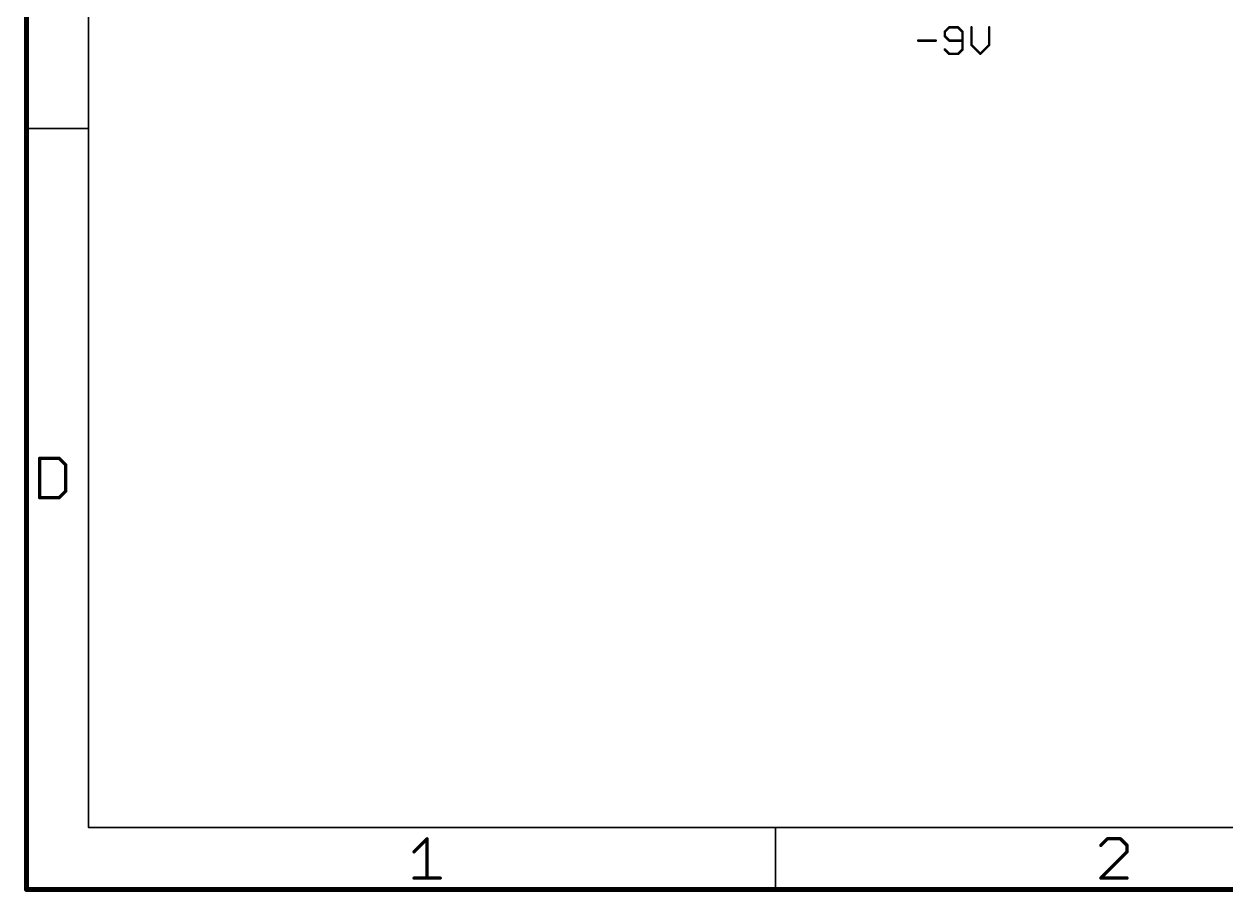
# Model space of a CAD drawing. Extents: x -44 to 217, y -56 to 126.
# Drawn here: x -43.3 to 30.4, y -53.5 to -0.3 of the extents above; entities that cross this region are included whole.
import ezdxf

# ---------------------------------------------------------------- set-up
doc = ezdxf.new("R2010")
doc.units = 0
doc.layers.add('94', color=14, linetype='CONTINUOUS')
doc.layers.add('96', color=251, linetype='CONTINUOUS')

msp = doc.modelspace()

# ---------------------------------------------------------------- linework, layer by layer
at = {"layer": '94'}
for points, const_width in [([(-43.18, 125.73), (-43.18, -53.34)], 0.3), ([(-39.37, 121.92), (-39.37, -49.53)], 0.1), ([(-43.18, -6.6675), (-39.37, -6.6675)], 0.1), ([(-42.375, -26.8933), (-42.375, -29.3022)], 0.2032), ([(-41.1706, -26.8933), (-42.375, -26.8933)], 0.2032), ([(-40.7691, -27.2948), (-41.1706, -26.8933)], 0.2032), ([(-40.7691, -28.9007), (-40.7691, -27.2948)], 0.2032), ([(-42.375, -29.3022), (-41.1706, -29.3022)], 0.2032), ([(-41.1706, -29.3022), (-40.7691, -28.9007)], 0.2032), ([(-39.37, -49.53), (213.36, -49.53)], 0.1), ([(2.7517, -53.34), (2.7517, -49.53)], 0.1), ([(-19.4092, -51.0325), (-18.6062, -50.2295)], 0.2032), ([(-18.6062, -50.2295), (-18.6062, -52.6384)], 0.2032), ([(23.114, -50.2295), (22.7125, -50.631)], 0.2032), ([(23.9169, -50.2295), (23.114, -50.2295)], 0.2032), ([(24.3184, -50.631), (23.9169, -50.2295)], 0.2032), ([(24.3184, -51.0325), (24.3184, -50.631)], 0.2032), ([(22.7125, -52.6384), (24.3184, -51.0325)], 0.2032), ([(-19.4092, -52.6384), (-17.8033, -52.6384)], 0.2032), ([(24.3184, -52.6384), (22.7125, -52.6384)], 0.2032), ([(-43.18, -53.34), (217.17, -53.34)], 0.3)]:
    msp.add_lwpolyline(points, dxfattribs=dict(at, const_width=const_width))
for points, const_width in [([(-43.18, -6.6425, 1), (-43.18, -6.6925)], 0.05), ([(-39.37, -6.6925, 1), (-39.37, -6.6425)], 0.05), ([(-42.3242, -26.8933, 1), (-42.4258, -26.8933)], 0.1016), ([(-42.375, -26.8425, 1), (-42.375, -26.9441)], 0.1016), ([(-41.1347, -26.8574, 1), (-41.2065, -26.9292)], 0.1016), ([(-41.1706, -26.9441, 1), (-41.1706, -26.8425)], 0.1016), ([(-40.7183, -27.2948, 1), (-40.8199, -27.2948)], 0.1016), ([(-40.805, -27.3307, 1), (-40.7332, -27.2588)], 0.1016), ([(-42.375, -29.2514, 1), (-42.375, -29.3529)], 0.1016), ([(-42.4258, -29.3022, 1), (-42.3242, -29.3022)], 0.1016), ([(-41.2065, -29.2662, 1), (-41.1347, -29.3381)], 0.1016), ([(-41.1706, -29.3529, 1), (-41.1706, -29.2514)], 0.1016), ([(-40.8199, -28.9007, 1), (-40.7183, -28.9007)], 0.1016), ([(-40.7332, -28.9366, 1), (-40.805, -28.8648)], 0.1016), ([(-39.37, -49.505, 1), (-39.37, -49.555)], 0.05), ([(-39.395, -49.53, 1), (-39.345, -49.53)], 0.05), ([(2.7767, -49.53, 1), (2.7267, -49.53)], 0.05), ([(-18.5554, -50.2295, 1), (-18.657, -50.2295)], 0.1016), ([(-18.5703, -50.2655, 1), (-18.6422, -50.1936)], 0.1016), ([(22.6766, -50.5951, 1), (22.7484, -50.6669)], 0.1016), ([(23.114, -50.1787, 1), (23.114, -50.2803)], 0.1016), ([(23.1499, -50.2655, 1), (23.078, -50.1936)], 0.1016), ([(23.9528, -50.1936, 1), (23.881, -50.2655)], 0.1016), ([(23.9169, -50.2803, 1), (23.9169, -50.1787)], 0.1016), ([(24.3692, -50.631, 1), (24.2676, -50.631)], 0.1016), ([(24.2825, -50.6669, 1), (24.3543, -50.5951)], 0.1016), ([(-19.4451, -50.9966, 1), (-19.3733, -51.0684)], 0.1016), ([(24.2676, -51.0325, 1), (24.3692, -51.0325)], 0.1016), ([(24.3543, -51.0684, 1), (24.2825, -50.9966)], 0.1016), ([(-19.4092, -52.5876, 1), (-19.4092, -52.6892)], 0.1016), ([(-18.657, -52.6384, 1), (-18.5554, -52.6384)], 0.1016), ([(-17.8033, -52.6892, 1), (-17.8033, -52.5876)], 0.1016), ([(22.7125, -52.5876, 1), (22.7125, -52.6892)], 0.1016), ([(22.6766, -52.6025, 1), (22.7484, -52.6743)], 0.1016), ([(24.3184, -52.6892, 1), (24.3184, -52.5876)], 0.1016), ([(-43.18, -53.265, 1), (-43.18, -53.415)], 0.15), ([(-43.255, -53.34, 1), (-43.105, -53.34)], 0.15), ([(2.7267, -53.34, 1), (2.7767, -53.34)], 0.05)]:
    msp.add_lwpolyline(points, format="xyb", dxfattribs=dict(at, const_width=const_width))
at = {"layer": '96', "const_width": 0.0762}
for points in [[(13.1164, -0.7, 1), (13.1703, -0.7539)], [(13.1815, -0.727, 1), (13.1053, -0.727)], [(13.4145, -0.4177, 1), (13.4145, -0.4939)], [(13.4415, -0.4828, 1), (13.3876, -0.4289)], [(13.9838, -0.4289, 1), (13.9299, -0.4828)], [(13.9569, -0.4939, 1), (13.9569, -0.4177)], [(14.2661, -0.727, 1), (14.1899, -0.727)], [(14.2011, -0.7539, 1), (14.255, -0.7)], [(14.8186, -0.4558, 1), (14.7424, -0.4558)], [(15.9033, -0.4558, 1), (15.8271, -0.4558)], [(11.5062, -1.2312, 1), (11.5062, -1.3074)], [(12.5909, -1.3074, 1), (12.5909, -1.2312)], [(13.1703, -0.9712, 1), (13.1164, -1.0251)], [(13.1053, -0.9981, 1), (13.1815, -0.9981)], [(13.4145, -1.2312, 1), (13.4145, -1.3074)], [(13.3876, -1.2962, 1), (13.4415, -1.2424)], [(14.228, -1.3074, 1), (14.228, -1.2312)], [(14.8075, -1.5135, 1), (14.7536, -1.5674)], [(15.8921, -1.5674, 1), (15.8382, -1.5135)], [(13.1703, -1.7847, 1), (13.1164, -1.8386)], [(13.4145, -2.0447, 1), (13.4145, -2.1209)], [(13.3876, -2.1097, 1), (13.4415, -2.0559)], [(13.9299, -2.0559, 1), (13.9838, -2.1097)], [(13.9569, -2.1209, 1), (13.9569, -2.0447)], [(14.1899, -1.8116, 1), (14.2661, -1.8116)], [(14.255, -1.8386, 1), (14.2011, -1.7847)], [(14.7424, -1.5405, 1), (14.8186, -1.5405)], [(15.2959, -2.0559, 1), (15.3498, -2.1097)], [(15.2959, -2.1097, 1), (15.3498, -2.0559)], [(15.8271, -1.5405, 1), (15.9033, -1.5405)]]:
    msp.add_lwpolyline(points, format="xyb", dxfattribs=at)
at = {"layer": '96', "const_width": 0.1524}
for points in [[(13.4145, -0.4558), (13.1434, -0.727)], [(13.1434, -0.727), (13.1434, -0.9981)], [(13.9569, -0.4558), (13.4145, -0.4558)], [(14.228, -0.727), (13.9569, -0.4558)], [(14.228, -1.8116), (14.228, -0.727)], [(14.7805, -0.4558), (14.7805, -1.5405)], [(15.8652, -1.5405), (15.8652, -0.4558)], [(11.5062, -1.2693), (12.5909, -1.2693)], [(13.1434, -0.9981), (13.4145, -1.2693)], [(13.4145, -1.2693), (14.228, -1.2693)], [(14.7805, -1.5405), (15.3228, -2.0828)], [(15.3228, -2.0828), (15.8652, -1.5405)], [(13.1434, -1.8116), (13.4145, -2.0828)], [(13.4145, -2.0828), (13.9569, -2.0828)], [(13.9569, -2.0828), (14.228, -1.8116)]]:
    msp.add_lwpolyline(points, dxfattribs=at)

doc.saveas('drawing.dxf')
